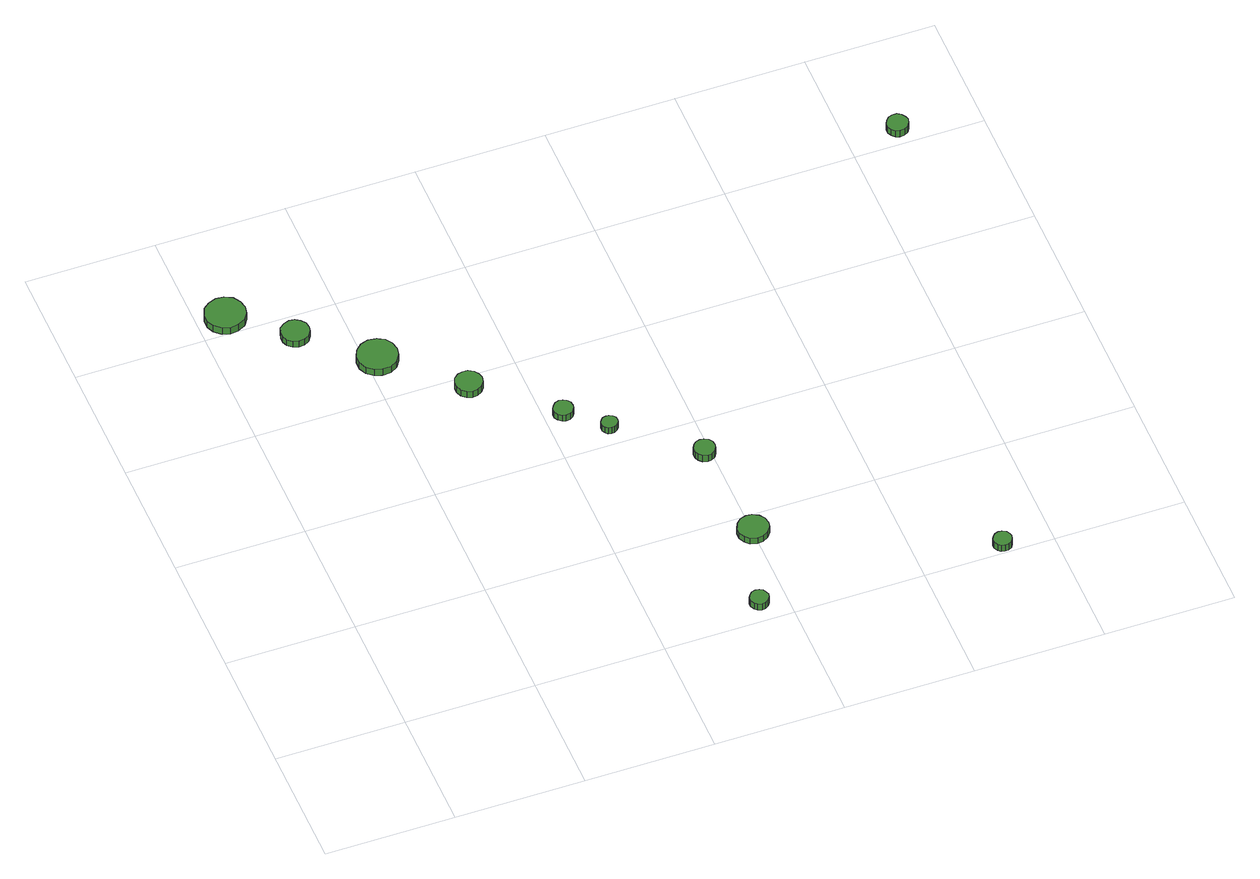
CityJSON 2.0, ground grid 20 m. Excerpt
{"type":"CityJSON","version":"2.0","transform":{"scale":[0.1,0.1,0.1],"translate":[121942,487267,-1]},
"CityObjects":{
"tree1":{"type":"SolitaryVegetationObject","attributes":{"function":"something"},"geometry":[{"type":"MultiSurface","lod":"1","boundaries":[[[0,1,2,3,4,5,6,7,8,9,10,11,12,13,14]],[[15,16,17,18,19,20,21,22,23,24,25,26,27,28,29]],[[0,29,28,1]],[[1,28,27,2]],[[2,27,26,3]],[[3,26,25,4]],[[4,25,24,5]],[[5,24,23,6]],[[6,23,22,7]],[[7,22,21,8]],[[8,21,20,9]],[[9,20,19,10]],[[10,19,18,11]],[[11,18,17,12]],[[12,17,16,13]],[[13,16,15,14]],[[14,15,29,0]]]}]},
"tree2":{"type":"SolitaryVegetationObject","attributes":{"function":"something"},"geometry":[{"type":"MultiSurface","lod":"1","boundaries":[[[30,31,32,33,34,35,36,37,38,39,40,41,42,43,44]],[[45,46,47,48,49,50,51,52,53,54,55,56,57,58,59]],[[30,59,58,31]],[[31,58,57,32]],[[32,57,56,33]],[[33,56,55,34]],[[34,55,54,35]],[[35,54,53,36]],[[36,53,52,37]],[[37,52,51,38]],[[38,51,50,39]],[[39,50,49,40]],[[40,49,48,41]],[[41,48,47,42]],[[42,47,46,43]],[[43,46,45,44]],[[44,45,59,30]]]}]},
"tree3":{"type":"SolitaryVegetationObject","attributes":{"function":"something"},"geometry":[{"type":"MultiSurface","lod":"1","boundaries":[[[60,61,62,63,64,65,66,67,68,69,70,71,72,73,74]],[[75,76,77,78,79,80,81,82,83,84,85,86,87,88,89]],[[60,89,88,61]],[[61,88,87,62]],[[62,87,86,63]],[[63,86,85,64]],[[64,85,84,65]],[[65,84,83,66]],[[66,83,82,67]],[[67,82,81,68]],[[68,81,80,69]],[[69,80,79,70]],[[70,79,78,71]],[[71,78,77,72]],[[72,77,76,73]],[[73,76,75,74]],[[74,75,89,60]]]}]},
"tree4":{"type":"SolitaryVegetationObject","attributes":{"function":"something"},"geometry":[{"type":"MultiSurface","lod":"1","boundaries":[[[90,91,92,93,94,95,96,97,98,99,100,101,102,103,104]],[[105,106,107,108,109,110,111,112,113,114,115,116,117,118,119]],[[90,119,118,91]],[[91,118,117,92]],[[92,117,116,93]],[[93,116,115,94]],[[94,115,114,95]],[[95,114,113,96]],[[96,113,112,97]],[[97,112,111,98]],[[98,111,110,99]],[[99,110,109,100]],[[100,109,108,101]],[[101,108,107,102]],[[102,107,106,103]],[[103,106,105,104]],[[104,105,119,90]]]}]},
"tree5":{"type":"SolitaryVegetationObject","attributes":{"function":"something"},"geometry":[{"type":"MultiSurface","lod":"1","boundaries":[[[120,121,122,123,124,125,126,127,128,129,130,131,132,133,134]],[[135,136,137,138,139,140,141,142,143,144,145,146,147,148,149]],[[120,149,148,121]],[[121,148,147,122]],[[122,147,146,123]],[[123,146,145,124]],[[124,145,144,125]],[[125,144,143,126]],[[126,143,142,127]],[[127,142,141,128]],[[128,141,140,129]],[[129,140,139,130]],[[130,139,138,131]],[[131,138,137,132]],[[132,137,136,133]],[[133,136,135,134]],[[134,135,149,120]]]}]},
"tree6":{"type":"SolitaryVegetationObject","attributes":{"function":"something"},"geometry":[{"type":"MultiSurface","lod":"1","boundaries":[[[150,151,152,153,154,155,156,157,158,159,160,161,162,163,164]],[[165,166,167,168,169,170,171,172,173,174,175,176,177,178,179]],[[150,179,178,151]],[[151,178,177,152]],[[152,177,176,153]],[[153,176,175,154]],[[154,175,174,155]],[[155,174,173,156]],[[156,173,172,157]],[[157,172,171,158]],[[158,171,170,159]],[[159,170,169,160]],[[160,169,168,161]],[[161,168,167,162]],[[162,167,166,163]],[[163,166,165,164]],[[164,165,179,150]]]}]},
"tree7":{"type":"SolitaryVegetationObject","attributes":{"function":"something"},"geometry":[{"type":"MultiSurface","lod":"1","boundaries":[[[180,181,182,183,184,185,186,187,188,189,190,191,192,193,194]],[[195,196,197,198,199,200,201,202,203,204,205,206,207,208,209]],[[180,209,208,181]],[[181,208,207,182]],[[182,207,206,183]],[[183,206,205,184]],[[184,205,204,185]],[[185,204,203,186]],[[186,203,202,187]],[[187,202,201,188]],[[188,201,200,189]],[[189,200,199,190]],[[190,199,198,191]],[[191,198,197,192]],[[192,197,196,193]],[[193,196,195,194]],[[194,195,209,180]]]}]},
"tree8":{"type":"SolitaryVegetationObject","attributes":{"function":"something"},"geometry":[{"type":"MultiSurface","lod":"1","boundaries":[[[210,211,212,213,214,215,216,217,218,219,220,221,222,223,224]],[[225,226,227,228,229,230,231,232,233,234,235,236,237,238,239]],[[210,239,238,211]],[[211,238,237,212]],[[212,237,236,213]],[[213,236,235,214]],[[214,235,234,215]],[[215,234,233,216]],[[216,233,232,217]],[[217,232,231,218]],[[218,231,230,219]],[[219,230,229,220]],[[220,229,228,221]],[[221,228,227,222]],[[222,227,226,223]],[[223,226,225,224]],[[224,225,239,210]]]}]},
"tree9":{"type":"SolitaryVegetationObject","attributes":{"function":"something"},"geometry":[{"type":"MultiSurface","lod":"1","boundaries":[[[240,241,242,243,244,245,246,247,248,249,250,251,252,253,254]],[[255,256,257,258,259,260,261,262,263,264,265,266,267,268,269]],[[240,269,268,241]],[[241,268,267,242]],[[242,267,266,243]],[[243,266,265,244]],[[244,265,264,245]],[[245,264,263,246]],[[246,263,262,247]],[[247,262,261,248]],[[248,261,260,249]],[[249,260,259,250]],[[250,259,258,251]],[[251,258,257,252]],[[252,257,256,253]],[[253,256,255,254]],[[254,255,269,240]]]}]},
"tree10":{"type":"SolitaryVegetationObject","attributes":{"function":"something"},"geometry":[{"type":"MultiSurface","lod":"1","boundaries":[[[270,271,272,273,274,275,276,277,278,279,280,281,282,283,284]],[[285,286,287,288,289,290,291,292,293,294,295,296,297,298,299]],[[270,299,298,271]],[[271,298,297,272]],[[272,297,296,273]],[[273,296,295,274]],[[274,295,294,275]],[[275,294,293,276]],[[276,293,292,277]],[[277,292,291,278]],[[278,291,290,279]],[[279,290,289,280]],[[280,289,288,281]],[[281,288,287,282]],[[282,287,286,283]],[[283,286,285,284]],[[284,285,299,270]]]}]},
"tree11":{"type":"SolitaryVegetationObject","attributes":{"function":"something"},"geometry":[{"type":"MultiSurface","lod":"1","boundaries":[[[300,301,302,303,304,305,306,307,308,309,310,311,312,313,314]],[[315,316,317,318,319,320,321,322,323,324,325,326,327,328,329]],[[300,329,328,301]],[[301,328,327,302]],[[302,327,326,303]],[[303,326,325,304]],[[304,325,324,305]],[[305,324,323,306]],[[306,323,322,307]],[[307,322,321,308]],[[308,321,320,309]],[[309,320,319,310]],[[310,319,318,311]],[[311,318,317,312]],[[312,317,316,313]],[[313,316,315,314]],[[314,315,329,300]]]}]}
},
"vertices":[
[71,824,28],[68,836,28],[61,847,28],[49,853,28],[37,854,28],[25,850,28],[15,842,28],[10,830,28],[10,817,28],[15,806,28],[25,797,28],[37,793,28],[49,795,28],[61,801,28],[68,811,28],[68,811,15],[61,801,15],[49,795,15],[37,793,15],[25,797,15],[15,806,15],[10,817,15],[10,830,15],[15,842,15],[25,850,15],[37,854,15],[49,853,15],[61,847,15],[68,836,15],[71,824,15],
[143,756,26],[142,765,26],[136,772,26],[129,777,26],[120,778,26],[111,775,26],[104,769,26],[101,761,26],[101,752,26],[104,744,26],[111,738,26],[120,735,26],[129,736,26],[136,740,26],[142,748,26],[142,748,14],[136,740,14],[129,736,14],[120,735,14],[111,738,14],[104,744,14],[101,752,14],[101,761,14],[104,769,14],[111,775,14],[120,778,14],[129,777,14],[136,772,14],[142,765,14],[143,756,14],
[246,670,27],[243,683,27],[236,693,27],[225,699,27],[212,701,27],[200,697,27],[190,688,27],[185,677,27],[185,664,27],[190,652,27],[200,644,27],[212,640,27],[225,641,27],[236,647,27],[243,658,27],[243,658,14],[236,647,14],[225,641,14],[212,640,14],[200,644,14],[190,652,14],[185,664,14],[185,677,14],[190,688,14],[200,697,14],[212,701,14],[225,699,14],[236,693,14],[243,683,14],[246,670,14],
[340,575,26],[338,583,26],[333,590,26],[325,595,26],[317,595,26],[309,593,26],[302,587,26],[299,579,26],[299,571,26],[302,563,26],[309,557,26],[317,554,26],[325,555,26],[333,559,26],[338,566,26],[338,566,13],[333,559,13],[325,555,13],[317,554,13],[309,557,13],[302,563,13],[299,571,13],[299,579,13],[302,587,13],[309,593,13],[317,595,13],[325,595,13],[333,590,13],[338,583,13],[340,575,13],
[573,34,23],[571,39,23],[568,44,23],[563,47,23],[557,48,23],[551,46,23],[547,42,23],[544,37,23],[544,31,23],[547,25,23],[551,21,23],[557,19,23],[563,20,23],[568,23,23],[571,28,23],[571,28,10],[568,23,10],[563,20,10],[557,19,10],[551,21,10],[547,25,10],[544,31,10],[544,37,10],[547,42,10],[551,46,10],[557,48,10],[563,47,10],[568,44,10],[571,39,10],[573,34,10],
[442,477,26],[441,484,26],[437,489,26],[432,492,26],[426,493,26],[420,491,26],[415,486,26],[412,481,26],[412,474,26],[415,468,26],[420,464,26],[426,462,26],[432,463,26],[437,466,26],[441,471,26],[441,471,14],[437,466,14],[432,463,14],[426,462,14],[420,464,14],[415,468,14],[412,474,14],[412,481,14],[415,486,14],[420,491,14],[426,493,14],[432,492,14],[437,489,14],[441,484,14],[442,477,14],
[492,428,26],[491,433,26],[488,437,26],[483,440,26],[478,440,26],[473,439,26],[469,435,26],[467,431,26],[467,425,26],[469,421,26],[473,417,26],[478,416,26],[483,416,26],[488,419,26],[491,423,26],[491,423,14],[488,419,14],[483,416,14],[478,416,14],[473,417,14],[469,421,14],[467,425,14],[467,431,14],[469,435,14],[473,439,14],[478,440,14],[483,440,14],[488,437,14],[491,433,14],[492,428,14],
[622,162,26],[620,172,26],[614,180,26],[605,185,26],[596,186,26],[586,183,26],[579,176,26],[575,167,26],[575,158,26],[579,149,26],[586,142,26],[596,139,26],[605,140,26],[614,145,26],[620,153,26],[620,153,14],[614,145,14],[605,140,14],[596,139,14],[586,142,14],[579,149,14],[575,158,14],[575,167,14],[579,176,14],[586,183,14],[596,186,14],[605,185,14],[614,180,14],[620,172,14],[622,162,14],
[604,331,28],[603,337,28],[599,343,28],[593,346,28],[587,347,28],[580,345,28],[575,340,28],[572,334,28],[572,327,28],[575,321,28],[580,316,28],[587,314,28],[593,315,28],[599,318,28],[603,324,28],[603,324,15],[599,318,15],[593,315,15],[587,314,15],[580,316,15],[575,321,15],[572,327,15],[572,334,15],[575,340,15],[580,345,15],[587,347,15],[593,346,15],[599,343,15],[603,337,15],[604,331,15],
[940,17,21],[939,22,21],[936,27,21],[930,30,21],[925,31,21],[919,29,21],[915,25,21],[912,20,21],[912,14,21],[915,8,21],[919,4,21],[925,3,21],[930,3,21],[936,6,21],[939,11,21],[939,11,8],[936,6,8],[930,3,8],[925,3,8],[919,4,8],[915,8,8],[912,14,8],[912,20,8],[915,25,8],[919,29,8],[925,31,8],[930,30,8],[936,27,8],[939,22,8],[940,17,8],
[1092,825,28],[1090,831,28],[1086,837,28],[1080,841,28],[1073,841,28],[1067,839,28],[1062,834,28],[1059,828,28],[1059,821,28],[1062,815,28],[1067,810,28],[1073,808,28],[1080,809,28],[1086,812,28],[1090,818,28],[1090,818,15],[1086,812,15],[1080,809,15],[1073,808,15],[1067,810,15],[1062,815,15],[1059,821,15],[1059,828,15],[1062,834,15],[1067,839,15],[1073,841,15],[1080,841,15],[1086,837,15],[1090,831,15],[1092,825,15]
]}
